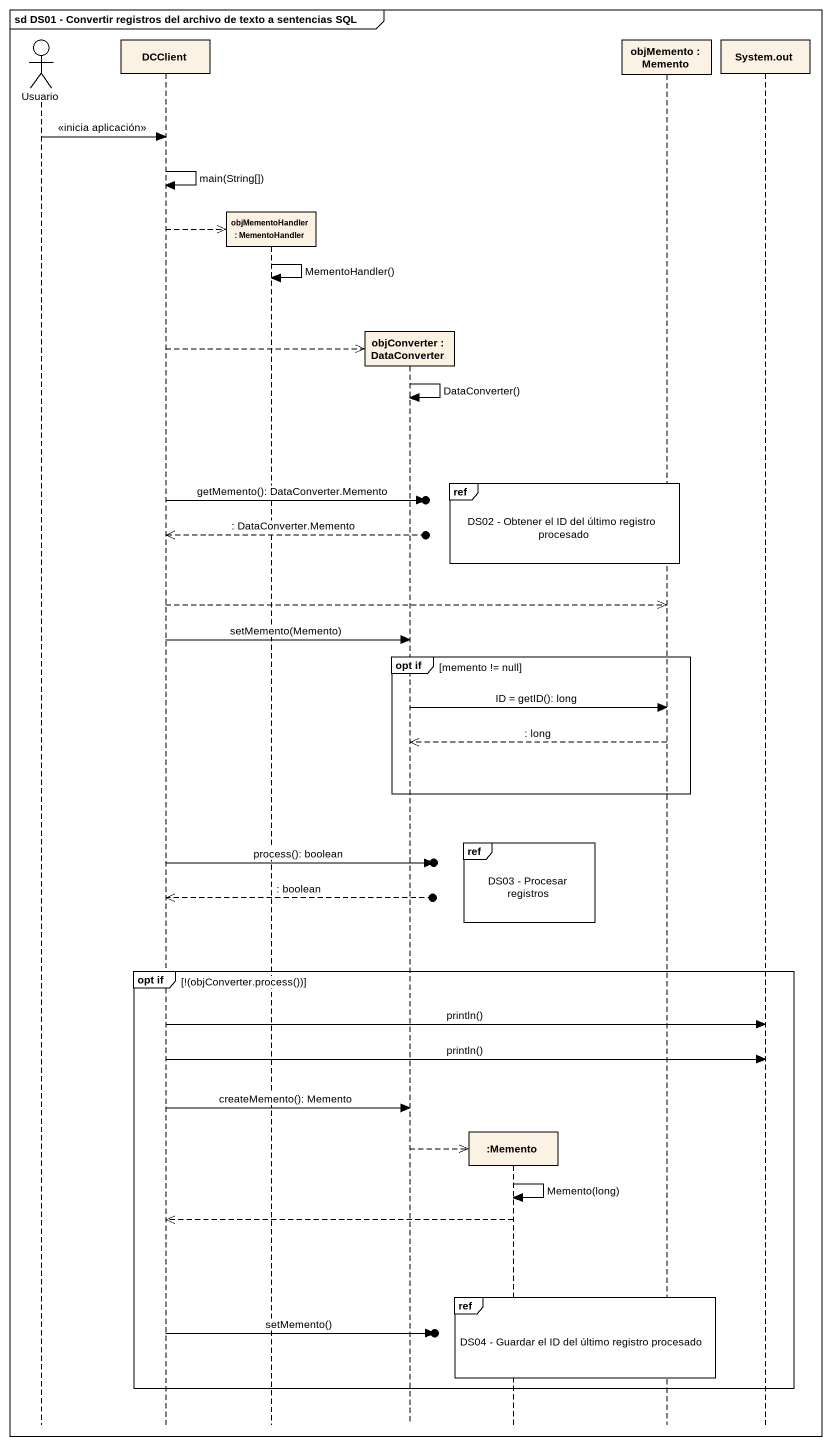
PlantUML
@startuml
mainframe sd DS01 - Convertir registros del archivo de texto a sentencias SQL
hide footbox
actor Usuario
participant DCClient
participant "objMementoHandler : MementoHandler" as objMementoHandler
participant "objConverter : DataConverter" as objConverter
participant ":Memento" as Memento
participant "objMemento : Memento" as objMemento
participant "System.out" as System_out

Usuario -> DCClient : <<inicia aplicación>>
DCClient -> DCClient : main(String[])
DCClient -->> objMementoHandler **
objMementoHandler -> objMementoHandler : MementoHandler()
DCClient -->> objConverter **
objConverter -> objConverter : DataConverter()
ref over Memento, objMemento : DS02 - Obtener el ID del último registro procesado
DCClient ->o] : getMemento(): DataConverter.Memento
DCClient <<--o] : : DataConverter.Memento
DCClient -->> objMemento
DCClient -> objConverter : setMemento(Memento)
group opt if [memento != null]
  objConverter -> objMemento : ID = getID(): long
  objMemento -->> objConverter : : long
end
ref over Memento : DS03 - Procesar registros
DCClient ->o] : process(): boolean
DCClient <<--o] : : boolean
group opt if [!(objConverter.process())]
  DCClient -> System_out : println()
  DCClient -> System_out : println()
  DCClient -> objConverter : createMemento(): Memento
  objConverter -->> Memento **
  Memento -> Memento : Memento(long)
  Memento -->> DCClient
  ref over Memento, objMemento : DS04 - Guardar el ID del último registro procesado
  DCClient ->o] : setMemento()
end
@enduml
